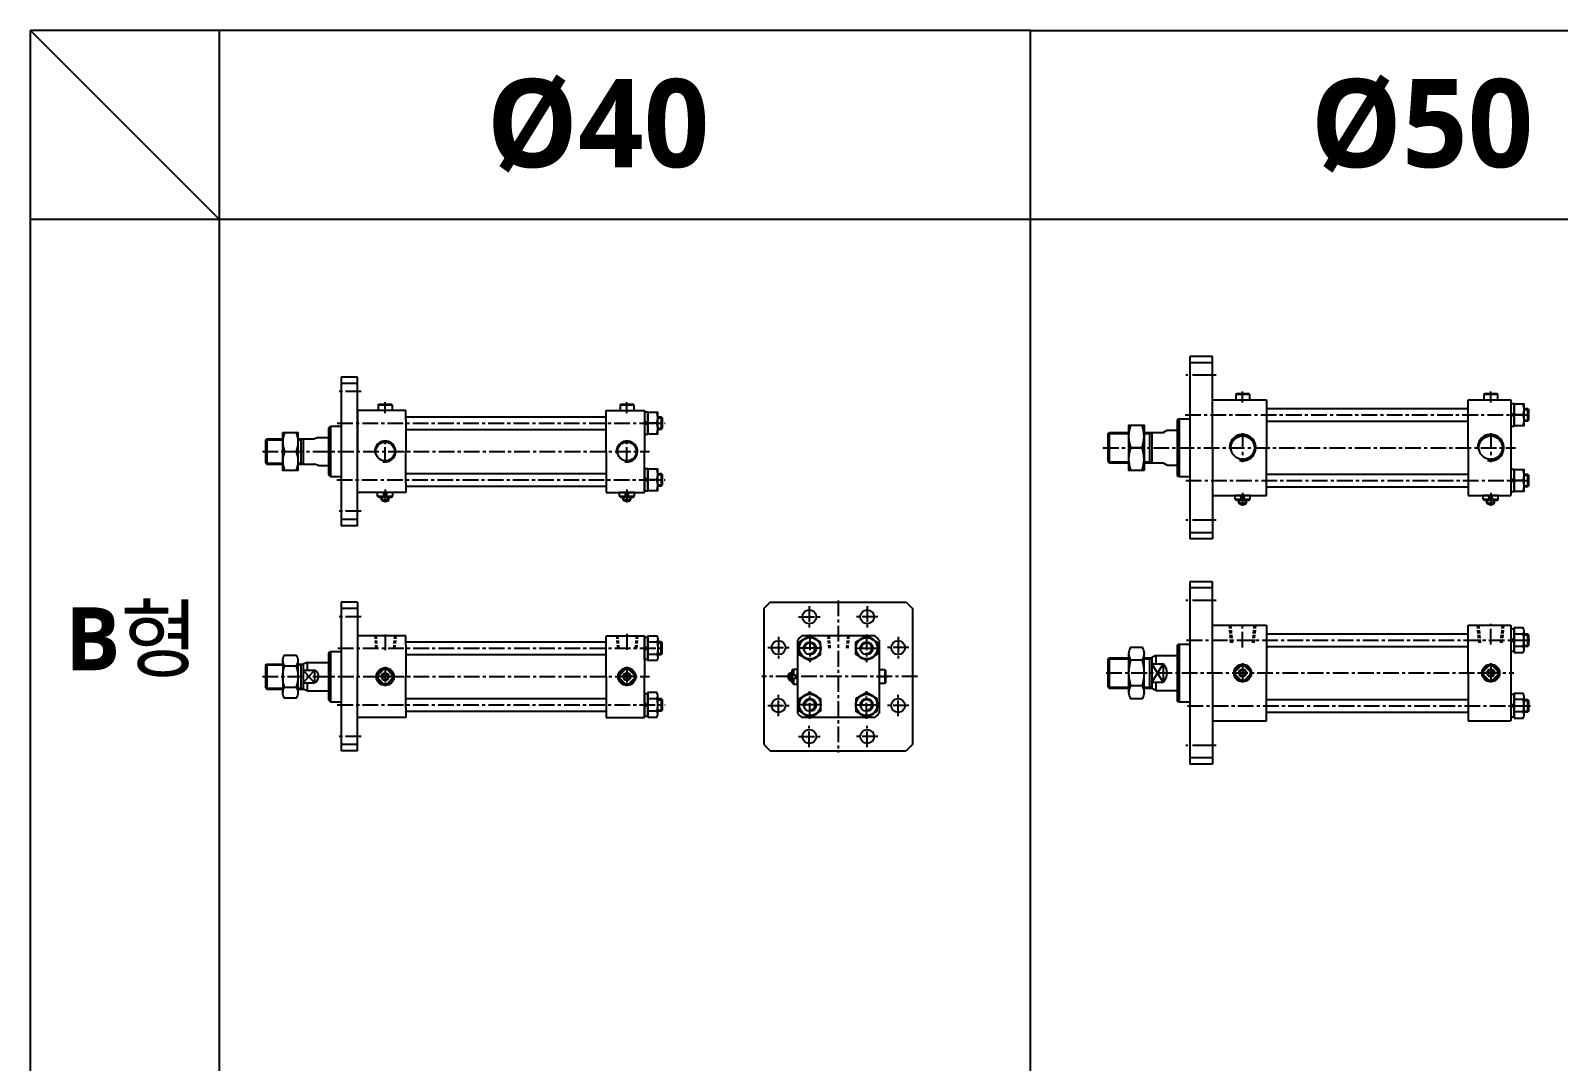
# Model space of a CAD drawing. Extents: x -819 to 29893, y -8942 to 9886.
# Drawn here: x 0 to 1213, y 3722 to 4541 of the extents above; entities that cross this region are included whole.
import ezdxf

# ---------------------------------------------------------------- set-up
doc = ezdxf.new("R2010")
doc.units = 0
doc.header["$LTSCALE"] = 10
doc.header["$MEASUREMENT"] = 0
for name, pattern in [('CENTER', [2, 1.25, -0.25, 0.25, -0.25]), ('CENTERX2', [4, 2.5, -0.5, 0.5, -0.5]), ('HIDDEN', [0.375, 0.25, -0.125])]:
    doc.linetypes.add(name, pattern=pattern)
doc.layers.get('0').update_dxf_attribs({"linetype": 'CONTINUOUS'})
for name, color, linetype in [('CEN', 1, 'CENTERX2'), ('CENTER', 1, 'CENTER'), ('ML', 7, 'CONTINUOUS'), ('THIN', 3, 'CONTINUOUS')]:
    doc.layers.add(name, color=color, linetype=linetype)
doc.styles.add('문자', font='romans.shx')

msp = doc.modelspace()

# ---------------------------------------------------------------- linework, layer by layer
for p, q in [((794, 4540.7), (0, 4540.7)), ((0, 2903.5), (0, 4540.7)), ((150, 4390.7), (0, 4540.7)), ((150, 2903.5), (150, 4540.7)), ((794, 2903.5), (794, 4540.7)), ((794, 4540.7), (5168.4, 4540.7)), ((794, 4390.7), (0, 4390.7)), ((1438, 4390.7), (794, 4390.7))]:
    msp.add_line(p, q)
at = {"layer": 'CEN', "color": 1, "linetype": 'CENTER', "ltscale": 1.5}
for p, q in [((941.5, 4267), (917.5, 4267)), ((941.5, 4152), (917.5, 4152)), ((941.5, 4088.1), (917.5, 4088.1)), ((941.5, 3973.1), (917.5, 3973.1))]:
    msp.add_line(p, q, dxfattribs=at)
at = {"layer": 'CEN', "color": 1, "linetype": 'CENTER'}
for p, q in [((262.6, 4254), (243.6, 4254)), ((262.6, 4159), (243.6, 4159)), ((618.4, 4083.7), (618.4, 4066.7)), ((664.4, 4083.7), (664.4, 4066.7)), ((262.6, 4075.2), (243.6, 4075.2)), ((609.9, 4075.2), (626.9, 4075.2)), ((672.9, 4075.2), (655.9, 4075.2)), ((593.9, 4059.2), (593.9, 4042.2)), ((688.9, 4059.2), (688.9, 4042.2)), ((585.4, 4050.7), (602.4, 4050.7)), ((697.4, 4050.7), (680.4, 4050.7)), ((585.4, 4004.7), (602.4, 4004.7)), ((593.9, 3996.2), (593.9, 4013.2)), ((697.4, 4004.7), (680.4, 4004.7)), ((688.9, 3996.2), (688.9, 4013.2)), ((262.6, 3980.2), (243.6, 3980.2)), ((609.9, 3980.2), (626.9, 3980.2)), ((618.4, 3971.7), (618.4, 3988.7)), ((672.9, 3980.2), (655.9, 3980.2)), ((664.4, 3971.7), (664.4, 3988.7))]:
    msp.add_line(p, q, dxfattribs=at)
at = {"layer": 'CENTER'}
for p, q in [((618.9, 4061.1), (618.9, 4039.3)), ((663.9, 4061.1), (663.9, 4039.3)), ((628.3, 4050.2), (609.5, 4050.2)), ((654.5, 4050.2), (673.3, 4050.2)), ((618.9, 3994.3), (618.9, 4016.1)), ((663.9, 3994.3), (663.9, 4016.1)), ((628.3, 4005.2), (609.5, 4005.2)), ((654.5, 4005.2), (673.3, 4005.2))]:
    msp.add_line(p, q, dxfattribs=at)
at = {"layer": 'ML'}
for p, q in [((920.5, 4282), (920.5, 4137)), ((938.5, 4282), (920.5, 4282)), ((938.5, 4277), (920.5, 4277)), ((938.5, 4209.5), (938.5, 4282)), ((246.6, 4265.5), (246.6, 4147.5)), ((259.6, 4265.5), (246.6, 4265.5)), ((259.6, 4260.5), (246.6, 4260.5)), ((259.6, 4147.5), (259.6, 4265.5)), ((938.5, 4247.5), (981.5, 4247.5)), ((957, 4252), (957.5, 4252.5)), ((957, 4252), (968, 4252)), ((957, 4247.5), (968, 4247.5)), ((957.5, 4252.5), (967.5, 4252.5)), ((968, 4252), (967.5, 4252.5)), ((981.5, 4247.5), (981.5, 4209.5)), ((1141.5, 4209.5), (1141.5, 4247.5)), ((1141.5, 4247.5), (1175.5, 4247.5)), ((1154, 4252), (1154.5, 4252.5)), ((1154, 4252), (1165, 4252)), ((1154, 4247.5), (1165, 4247.5)), ((1154.5, 4252.5), (1164.5, 4252.5)), ((1165, 4252), (1164.5, 4252.5)), ((1175.5, 4247.5), (1175.5, 4171.5)), ((298.1, 4239), (259.6, 4239)), ((259.6, 4239), (259.6, 4206.5)), ((276.1, 4243.5), (276.6, 4244)), ((276.1, 4243.5), (287.1, 4243.5)), ((276.6, 4244), (286.6, 4244)), ((287.1, 4243.5), (286.6, 4244)), ((298.1, 4231.5), (298.1, 4239)), ((457.1, 4206.5), (457.1, 4239)), ((457.1, 4239), (487.6, 4239)), ((468.1, 4243.5), (468.6, 4244)), ((468.1, 4243.5), (479.1, 4243.5)), ((468.6, 4244), (478.6, 4244)), ((479.1, 4243.5), (478.6, 4244)), ((487.6, 4239), (487.6, 4206.5)), ((1178, 4235), (1175.5, 4237.5)), ((1178, 4233.6), (1175.5, 4236.1)), ((1185.2, 4235.5), (1178, 4235.5)), ((1188.7, 4240.5), (1188.7, 4230.5)), ((236.6, 4225), (238.1, 4226.5)), ((236.6, 4225), (236.6, 4188)), ((238.1, 4226.5), (238.1, 4186.5)), ((298.1, 4231.5), (298.1, 4206.5)), ((490.1, 4228.5), (487.6, 4231)), ((490.1, 4227.1), (487.6, 4229.6)), ((497.4, 4229), (490.1, 4229)), ((500.8, 4234), (500.8, 4224)), ((899.5, 4221.5), (902.5, 4223.5)), ((911.5, 4232.5), (910.5, 4231.5)), ((910.5, 4231.5), (910.5, 4187.5)), ((911.5, 4232.5), (920.5, 4232.5)), ((912, 4232.5), (912, 4186.5)), ((187.6, 4216.5), (187.6, 4196.5)), ((214.6, 4216.5), (214.6, 4196.5)), ((216.6, 4216.5), (216.6, 4196.5)), ((228.6, 4217.7), (225.6, 4216.5)), ((855.5, 4220.5), (856.5, 4221.5)), ((855.5, 4220.5), (855.5, 4198.5)), ((856.5, 4221.5), (856.5, 4197.5)), ((888.5, 4221.5), (888.5, 4197.5)), ((890.5, 4221.5), (890.5, 4197.5)), ((890.5, 4221.5), (899.5, 4221.5)), ((200.3, 4206.5), (210.9, 4206.5)), ((298.1, 4181.5), (298.1, 4206.5)), ((457.1, 4206.5), (457.1, 4174)), ((487.6, 4174), (487.6, 4206.5)), ((855.5, 4198.5), (856.5, 4197.5)), ((882.6, 4209.5), (873.8, 4209.5)), ((938.5, 4209.5), (938.5, 4137)), ((981.5, 4171.5), (981.5, 4209.5)), ((1141.5, 4209.5), (1141.5, 4171.5)), ((228.6, 4195.3), (225.6, 4196.5)), ((236.6, 4188), (238.1, 4186.5)), ((490.1, 4183.5), (487.6, 4186)), ((500.8, 4189), (500.8, 4179)), ((899.5, 4197.5), (902.5, 4195.5)), ((911.5, 4186.5), (910.5, 4187.5)), ((911.5, 4186.5), (920.5, 4186.5)), ((1188.7, 4188.5), (1188.7, 4178.5)), ((298.1, 4174), (259.6, 4174)), ((287.6, 4174), (275.6, 4174)), ((275.6, 4171), (275.6, 4174)), ((280.4, 4170), (280.4, 4174)), ((282.8, 4170), (282.8, 4174)), ((287.6, 4171), (287.6, 4174)), ((298.1, 4181.5), (298.1, 4174)), ((457.1, 4174), (487.6, 4174)), ((479.6, 4174), (467.6, 4174)), ((467.6, 4171), (467.6, 4174)), ((472.4, 4170), (472.4, 4174)), ((474.8, 4170), (474.8, 4174)), ((479.6, 4171), (479.6, 4174)), ((490.1, 4182.1), (487.6, 4184.6)), ((497.4, 4184), (490.1, 4184)), ((1178, 4183), (1175.5, 4185.5)), ((1178, 4181.6), (1175.5, 4184.1)), ((1185.2, 4183.5), (1178, 4183.5)), ((275.6, 4171), (280.4, 4171)), ((276.6, 4170), (275.6, 4171)), ((286.6, 4170), (276.6, 4170)), ((278.6, 4168), (278.6, 4170)), ((278.6, 4168), (284.6, 4168)), ((279.6, 4167), (278.6, 4168)), ((283.6, 4167), (279.6, 4167)), ((282.8, 4171), (287.6, 4171)), ((283.6, 4167), (284.6, 4168)), ((284.6, 4168), (284.6, 4170)), ((286.6, 4170), (287.6, 4171)), ((467.6, 4171), (472.4, 4171)), ((468.6, 4170), (467.6, 4171)), ((478.6, 4170), (468.6, 4170)), ((470.6, 4168), (470.6, 4170)), ((470.6, 4168), (476.6, 4168)), ((471.6, 4167), (470.6, 4168)), ((475.6, 4167), (471.6, 4167)), ((474.8, 4171), (479.6, 4171)), ((475.6, 4167), (476.6, 4168)), ((476.6, 4168), (476.6, 4170)), ((478.6, 4170), (479.6, 4171)), ((938.5, 4171.5), (981.5, 4171.5)), ((968.5, 4171.5), (956.5, 4171.5)), ((956.5, 4168.5), (956.5, 4171.5)), ((956.5, 4168.5), (961.3, 4168.5)), ((957.5, 4167.5), (956.5, 4168.5)), ((967.5, 4167.5), (957.5, 4167.5)), ((959.5, 4165.5), (959.5, 4167.5)), ((959.5, 4165.5), (965.5, 4165.5)), ((960.5, 4164.5), (959.5, 4165.5)), ((964.5, 4164.5), (960.5, 4164.5)), ((961.3, 4167.5), (961.3, 4171.5)), ((963.7, 4167.5), (963.7, 4171.5)), ((963.7, 4168.5), (968.5, 4168.5)), ((964.5, 4164.5), (965.5, 4165.5)), ((965.5, 4165.5), (965.5, 4167.5)), ((967.5, 4167.5), (968.5, 4168.5)), ((968.5, 4168.5), (968.5, 4171.5)), ((1141.5, 4171.5), (1175.5, 4171.5)), ((1165.5, 4171.5), (1153.5, 4171.5)), ((1153.5, 4168.5), (1153.5, 4171.5)), ((1153.5, 4168.5), (1158.3, 4168.5)), ((1154.5, 4167.5), (1153.5, 4168.5)), ((1164.5, 4167.5), (1154.5, 4167.5)), ((1156.5, 4165.5), (1156.5, 4167.5)), ((1156.5, 4165.5), (1162.5, 4165.5)), ((1157.5, 4164.5), (1156.5, 4165.5)), ((1161.5, 4164.5), (1157.5, 4164.5)), ((1158.3, 4167.5), (1158.3, 4171.5)), ((1160.7, 4167.5), (1160.7, 4171.5)), ((1160.7, 4168.5), (1165.5, 4168.5)), ((1161.5, 4164.5), (1162.5, 4165.5)), ((1162.5, 4165.5), (1162.5, 4167.5)), ((1164.5, 4167.5), (1165.5, 4168.5)), ((1165.5, 4168.5), (1165.5, 4171.5)), ((259.6, 4152.5), (246.6, 4152.5)), ((259.6, 4147.5), (246.6, 4147.5)), ((938.5, 4142), (920.5, 4142)), ((938.5, 4137), (920.5, 4137)), ((920.5, 4103.1), (920.5, 3958.1)), ((938.5, 4103.1), (920.5, 4103.1)), ((938.5, 4030.6), (938.5, 4103.1)), ((938.5, 4098.1), (920.5, 4098.1)), ((246.6, 4086.7), (246.6, 3968.7)), ((259.6, 4086.7), (246.6, 4086.7)), ((259.6, 4081.7), (246.6, 4081.7)), ((259.6, 4086.7), (259.6, 4027.7)), ((587.4, 4086.7), (582.4, 4081.7)), ((582.4, 4081.7), (582.4, 3973.7)), ((587.4, 4086.7), (695.4, 4086.7)), ((695.4, 4086.7), (700.4, 4081.7)), ((700.4, 4081.7), (700.4, 3973.7)), ((938.5, 4068.6), (981.5, 4068.6)), ((981.5, 4068.6), (981.5, 4030.6)), ((1141.5, 4030.6), (1141.5, 4068.6)), ((1141.5, 4068.6), (1175.5, 4068.6)), ((1175.5, 4068.6), (1175.5, 3992.6)), ((298.1, 4060.2), (259.6, 4060.2)), ((298.1, 4052.7), (298.1, 4060.2)), ((298.1, 4052.7), (298.1, 4027.7)), ((457.1, 4060.2), (487.6, 4060.2)), ((457.1, 4027.7), (457.1, 4060.2)), ((487.6, 4060.2), (487.6, 4027.7)), ((497.4, 4055.1), (490.1, 4055.1)), ((498.1, 4057.6), (498.1, 4042.9)), ((500.8, 4045.2), (500.8, 4055.2)), ((608.9, 4056.6), (608.9, 3998.8)), ((670.3, 4060.2), (612.5, 4060.2)), ((673.9, 4056.6), (673.9, 3998.8)), ((911.5, 4053.6), (910.5, 4052.6)), ((910.5, 4052.6), (910.5, 4008.6)), ((911.5, 4053.6), (920.5, 4053.6)), ((912, 4053.6), (912, 4007.6)), ((1178, 4056), (1175.5, 4058.5)), ((1178, 4054.6), (1175.5, 4057.1)), ((1185.2, 4061.5), (1178, 4061.5)), ((1186, 4049.2), (1186, 4063.9)), ((1188.7, 4061.6), (1188.7, 4051.6)), ((200.3, 4040.5), (200.3, 4015)), ((212.3, 4040.5), (212.3, 4015)), ((236.6, 4046.2), (238.1, 4047.7)), ((236.6, 4046.2), (236.6, 4009.2)), ((238.1, 4047.7), (238.1, 4007.7)), ((490.1, 4052.2), (487.6, 4049.7)), ((490.1, 4050.8), (487.6, 4048.3)), ((497.4, 4045.3), (490.1, 4045.3)), ((855.5, 4041.6), (856.5, 4042.6)), ((855.5, 4041.6), (855.5, 4019.6)), ((856.5, 4042.6), (856.5, 4018.6)), ((872.2, 4015.2), (872.2, 4046)), ((882.6, 4040.8), (873.8, 4040.8)), ((884.2, 4015.2), (884.2, 4046)), ((888.5, 4042.6), (888.5, 4018.6)), ((893.5, 4044.6), (890.5, 4042.8)), ((890.5, 4042.8), (890.5, 4018.3)), ((893.5, 4044.6), (893.5, 4037.8)), ((1185.2, 4051.7), (1178, 4051.7)), ((187.6, 4037.7), (187.6, 4017.7)), ((201.6, 4036.2), (211, 4036.2)), ((214.6, 4037.7), (214.6, 4017.7)), ((219.6, 4038.9), (216.6, 4037.7)), ((216.6, 4037.7), (216.6, 4017.7)), ((216.6, 4032.8), (225.9, 4032.8)), ((219.6, 4038.9), (219.6, 4032.8)), ((225.6, 4032.8), (225.6, 4022.7)), ((280.4, 4033.6), (275.8, 4028.9)), ((282.8, 4033.6), (287.5, 4028.9)), ((472.4, 4033.6), (467.8, 4028.9)), ((474.8, 4033.6), (479.5, 4028.9)), ((601.9, 4029.7), (602.9, 4030.7)), ((601.9, 4025.7), (601.9, 4029.7)), ((602.9, 4030.7), (604.9, 4030.7)), ((602.9, 4030.7), (602.9, 4024.7)), ((604.9, 4032.7), (605.9, 4033.7)), ((604.9, 4022.7), (604.9, 4032.7)), ((604.9, 4028.9), (608.9, 4028.9)), ((605.9, 4033.7), (608.9, 4033.7)), ((605.9, 4033.7), (605.9, 4028.9)), ((608.9, 4021.7), (608.9, 4033.7)), ((678.4, 4033.2), (678.4, 4022.2)), ((678.4, 4033.2), (678.9, 4032.7)), ((678.9, 4032.7), (678.9, 4022.7)), ((890.5, 4037.8), (899.5, 4037.8)), ((899.5, 4037.8), (899.5, 4023.4)), ((938.5, 4030.6), (938.5, 3958.1)), ((961.3, 4036.5), (956.6, 4031.8)), ((956.6, 4029.4), (961.3, 4024.7)), ((963.7, 4036.5), (968.4, 4031.8)), ((968.4, 4029.4), (963.7, 4024.7)), ((981.5, 3992.6), (981.5, 4030.6)), ((1141.5, 4030.6), (1141.5, 3992.6)), ((1158.3, 4036.5), (1153.6, 4031.8)), ((1153.6, 4029.4), (1158.3, 4024.7)), ((1160.7, 4036.5), (1165.4, 4031.8)), ((1165.4, 4029.4), (1160.7, 4024.7)), ((201.6, 4019.2), (211, 4019.2)), ((216.6, 4022.7), (225.6, 4022.7)), ((219.6, 4016.5), (216.6, 4017.7)), ((219.6, 4022.7), (219.6, 4016.5)), ((259.6, 3968.7), (259.6, 4027.7)), ((275.8, 4026.5), (280.4, 4021.8)), ((287.5, 4026.5), (282.8, 4021.8)), ((298.1, 4002.7), (298.1, 4027.7)), ((457.1, 4027.7), (457.1, 3995.2)), ((467.8, 4026.5), (472.4, 4021.8)), ((479.5, 4026.5), (474.8, 4021.8)), ((487.6, 3995.2), (487.6, 4027.7)), ((601.9, 4025.7), (602.9, 4024.7)), ((602.9, 4024.7), (604.9, 4024.7)), ((604.9, 4026.5), (608.9, 4026.5)), ((604.9, 4022.7), (605.9, 4021.7)), ((605.9, 4026.5), (605.9, 4021.7)), ((605.9, 4021.7), (608.9, 4021.7)), ((678.4, 4022.2), (678.9, 4022.7)), ((855.5, 4019.6), (856.5, 4018.6)), ((882.6, 4020.3), (873.8, 4020.3)), ((890.5, 4023.4), (899.5, 4023.4)), ((893.5, 4016.6), (890.5, 4018.3)), ((893.5, 4023.4), (893.5, 4016.6)), ((236.6, 4009.2), (238.1, 4007.7)), ((490.1, 4004.7), (487.6, 4007.2)), ((490.1, 4003.3), (487.6, 4005.8)), ((497.4, 4010.1), (490.1, 4010.1)), ((498.1, 3997.9), (498.1, 4012.6)), ((500.8, 4010.2), (500.8, 4000.2)), ((911.5, 4007.6), (910.5, 4008.6)), ((911.5, 4007.6), (920.5, 4007.6)), ((1178, 4004), (1175.5, 4006.5)), ((1178, 4002.6), (1175.5, 4005.1)), ((1185.2, 4009.5), (1178, 4009.5)), ((1186, 3997.2), (1186, 4011.9)), ((1188.7, 4009.6), (1188.7, 3999.6)), ((298.1, 3995.2), (259.6, 3995.2)), ((298.1, 4002.7), (298.1, 3995.2)), ((457.1, 3995.2), (487.6, 3995.2)), ((497.4, 4000.3), (490.1, 4000.3)), ((670.3, 3995.2), (612.5, 3995.2)), ((938.5, 3992.6), (981.5, 3992.6)), ((1141.5, 3992.6), (1175.5, 3992.6)), ((1185.2, 3999.7), (1178, 3999.7)), ((259.6, 3973.7), (246.6, 3973.7)), ((259.6, 3968.7), (246.6, 3968.7)), ((582.4, 3973.7), (587.4, 3968.7)), ((587.4, 3968.7), (695.4, 3968.7)), ((700.4, 3973.7), (695.4, 3968.7)), ((938.5, 3963.1), (920.5, 3963.1)), ((938.5, 3958.1), (920.5, 3958.1))]:
    msp.add_line(p, q, dxfattribs=at)
at = {"layer": 'ML', "color": 7, "linetype": 'Continuous'}
for p, q in [((957, 4252), (957, 4247.5)), ((968, 4252), (968, 4247.5)), ((1154, 4252), (1154, 4247.5)), ((1165, 4252), (1165, 4247.5)), ((276.1, 4243.5), (276.1, 4239)), ((287.1, 4243.5), (287.1, 4239)), ((468.1, 4243.5), (468.1, 4239)), ((479.1, 4243.5), (479.1, 4239)), ((981.5, 4240.5), (1141.5, 4240.5)), ((238.1, 4226.5), (246.6, 4226.5)), ((298.1, 4234), (457.1, 4234)), ((298.1, 4224), (457.1, 4224)), ((902.5, 4223.5), (910.5, 4223.5)), ((981.5, 4230.5), (1141.5, 4230.5)), ((186.6, 4215.5), (187.6, 4216.5)), ((186.6, 4215.5), (186.6, 4197.5)), ((187.6, 4216.5), (200.3, 4216.5)), ((212.3, 4216.5), (216.6, 4216.5)), ((216.6, 4216.5), (225.6, 4216.5)), ((228.6, 4217.7), (236.6, 4217.7)), ((856.5, 4221.5), (872.2, 4221.5)), ((884.2, 4221.5), (890.5, 4221.5)), ((186.6, 4197.5), (187.6, 4196.5)), ((187.6, 4196.5), (200.3, 4196.5)), ((212.3, 4196.5), (216.6, 4196.5)), ((216.6, 4196.5), (225.6, 4196.5)), ((228.6, 4195.3), (236.6, 4195.3)), ((238.1, 4186.5), (246.6, 4186.5)), ((298.1, 4189), (457.1, 4189)), ((856.5, 4197.5), (872.2, 4197.5)), ((884.2, 4197.5), (890.5, 4197.5)), ((890.5, 4197.5), (899.5, 4197.5)), ((902.5, 4195.5), (910.5, 4195.5)), ((981.5, 4188.5), (1141.5, 4188.5)), ((298.1, 4179), (457.1, 4179)), ((981.5, 4178.5), (1141.5, 4178.5)), ((298.1, 4055.2), (457.1, 4055.2)), ((981.5, 4061.6), (1141.5, 4061.6)), ((238.1, 4047.7), (246.6, 4047.7)), ((298.1, 4045.2), (457.1, 4045.2)), ((856.5, 4042.6), (872.2, 4042.6)), ((884.2, 4042.6), (890.5, 4042.6)), ((893.5, 4044.6), (910.5, 4044.6)), ((981.5, 4051.6), (1141.5, 4051.6)), ((186.6, 4036.7), (187.6, 4037.7)), ((186.6, 4036.7), (186.6, 4018.7)), ((187.6, 4037.7), (200.3, 4037.7)), ((212.3, 4037.7), (216.6, 4037.7)), ((219.6, 4038.9), (236.6, 4038.9)), ((678.4, 4033.2), (673.9, 4033.2)), ((186.6, 4018.7), (187.6, 4017.7)), ((187.6, 4017.7), (200.3, 4017.7)), ((212.3, 4017.7), (216.6, 4017.7)), ((219.6, 4016.5), (236.6, 4016.5)), ((678.4, 4022.2), (673.9, 4022.2)), ((856.5, 4018.6), (872.2, 4018.6)), ((884.2, 4018.6), (890.5, 4018.6)), ((893.5, 4016.6), (910.5, 4016.6)), ((238.1, 4007.7), (246.6, 4007.7)), ((298.1, 4010.2), (457.1, 4010.2)), ((981.5, 4009.6), (1141.5, 4009.6)), ((298.1, 4000.2), (457.1, 4000.2)), ((981.5, 3999.6), (1141.5, 3999.6))]:
    msp.add_line(p, q, dxfattribs=at)
at = {"layer": 'ML', "color": 1, "linetype": 'CENTER'}
for p, q in [((962.5, 4245.5), (962.5, 4254.2)), ((1159.5, 4245.5), (1159.5, 4254.2)), ((281.6, 4237), (281.6, 4245.7)), ((473.6, 4237), (473.6, 4245.7)), ((916.9, 4235.5), (1191.1, 4235.5)), ((243.5, 4229), (504, 4229)), ((281.6, 4197.4), (281.6, 4215.7)), ((473.6, 4197.4), (473.6, 4215.7)), ((962.5, 4221.1), (962.5, 4198)), ((1159.5, 4221.1), (1159.5, 4198)), ((184.1, 4206.5), (491.6, 4206.5)), ((851.6, 4209.5), (1179.1, 4209.5)), ((243.1, 4184), (504, 4184)), ((281.6, 4176.2), (281.6, 4165.9)), ((473.6, 4176.2), (473.6, 4165.9)), ((917.4, 4183.5), (1191.9, 4183.5)), ((962.5, 4173.7), (962.5, 4163.4)), ((1159.5, 4173.7), (1159.5, 4163.4)), ((641.4, 4088.1), (641.4, 3967.4)), ((962.5, 4050.8), (962.5, 4069.5)), ((1159.5, 4053.2), (1159.5, 4069.5)), ((281.6, 4061.1), (281.6, 4048.6)), ((473.6, 4061.6), (473.6, 4048.1)), ((918, 4056.6), (1191.1, 4056.6)), ((243.9, 4050.2), (504, 4050.2)), ((281.6, 4035.4), (281.6, 4020)), ((473.6, 4035.4), (473.6, 4020)), ((854.1, 4030.6), (1177.9, 4030.6)), ((962.5, 4038.3), (962.5, 4022.9)), ((1167.2, 4030.6), (1151.8, 4030.6)), ((1159.5, 4038.3), (1159.5, 4022.9)), ((184.1, 4027.7), (491.6, 4027.7)), ((289.3, 4027.7), (273.9, 4027.7)), ((481.3, 4027.7), (465.9, 4027.7)), ((704.3, 4027.7), (580.7, 4027.7)), ((671.9, 4027.7), (680.6, 4027.7)), ((243.6, 4005.2), (504, 4005.2)), ((918.7, 4004.6), (1191.9, 4004.6))]:
    msp.add_line(p, q, dxfattribs=at)
at = {"layer": 'ML', "color": 2, "linetype": 'Continuous'}
for p, q in [((186.9, 4215.8), (200.3, 4215.8)), ((212.3, 4215.8), (214.6, 4215.8)), ((855.7, 4220.8), (872.2, 4220.8)), ((884.2, 4220.8), (888.5, 4220.8)), ((855.7, 4198.3), (872.2, 4198.3)), ((884.2, 4198.3), (888.5, 4198.3)), ((186.9, 4197.3), (200.3, 4197.3)), ((212.3, 4197.3), (214.6, 4197.3)), ((855.7, 4041.8), (872.2, 4041.8)), ((884.2, 4041.8), (888.5, 4041.8)), ((186.9, 4037), (200.3, 4037)), ((212.3, 4037), (214.6, 4037)), ((186.9, 4018.5), (200.3, 4018.5)), ((212.3, 4018.5), (214.6, 4018.5)), ((855.7, 4019.3), (872.2, 4019.3)), ((884.2, 4019.3), (888.5, 4019.3))]:
    msp.add_line(p, q, dxfattribs=at)
at = {"layer": 'ML', "color": 2}
for p, q in [((214.6, 4215.8), (215.9, 4216.5)), ((888.5, 4220.8), (889.8, 4221.5)), ((888.5, 4198.3), (889.8, 4197.5)), ((214.6, 4197.3), (215.9, 4196.5)), ((279.1, 4167.5), (279.1, 4170)), ((284.1, 4167.5), (284.1, 4170)), ((471.1, 4167.5), (471.1, 4170)), ((476.1, 4167.5), (476.1, 4170)), ((960, 4165), (960, 4167.5)), ((965, 4165), (965, 4167.5)), ((1157, 4165), (1157, 4167.5)), ((1162, 4165), (1162, 4167.5)), ((888.5, 4041.8), (889.8, 4042.6)), ((214.6, 4037), (215.9, 4037.7)), ((225.6, 4032.8), (216.6, 4022.7)), ((225.6, 4022.7), (216.6, 4032.8)), ((602.4, 4030.2), (604.9, 4030.2)), ((899.5, 4037.8), (890.5, 4023.4)), ((899.5, 4023.4), (890.5, 4037.8)), ((214.6, 4018.5), (215.9, 4017.7)), ((602.4, 4025.2), (604.9, 4025.2)), ((888.5, 4019.3), (889.8, 4018.6))]:
    msp.add_line(p, q, dxfattribs=at)
at = {"layer": 'ML', "color": 6, "linetype": 'HIDDEN'}
for p, q in [((953.2, 4054.6), (952, 4068.6)), ((954.4, 4054.6), (953.2, 4068.6)), ((970.6, 4054.6), (971.8, 4068.6)), ((971.7, 4054.6), (973, 4068.6)), ((1150.2, 4054.6), (1149, 4068.6)), ((1151.4, 4054.6), (1150.2, 4068.6)), ((1167.6, 4054.6), (1168.8, 4068.6)), ((1168.7, 4054.6), (1170, 4068.6)), ((273.3, 4060.2), (274.2, 4050.2)), ((274.2, 4060.2), (275, 4050.2)), ((289.1, 4060.2), (288.2, 4050.2)), ((290, 4060.2), (289.1, 4050.2)), ((465.3, 4060.2), (466.2, 4050.2)), ((466.2, 4060.2), (467, 4050.2)), ((481.1, 4060.2), (480.2, 4050.2)), ((482, 4060.2), (481.1, 4050.2)), ((633.1, 4060.2), (633.9, 4050.2)), ((633.9, 4060.2), (634.8, 4050.2)), ((648.9, 4060.2), (648, 4050.2)), ((649.7, 4060.2), (648.9, 4050.2))]:
    msp.add_line(p, q, dxfattribs=at)
at = {"layer": 'ML'}
for points in [[(487.6, 4237.8), (487.6, 4220.2), (490.1, 4220.2), (490.1, 4237.8), (487.6, 4237.8)], [(1175.5, 4244.3), (1175.5, 4226.7), (1178, 4226.7), (1178, 4244.3), (1175.5, 4244.3)], [(1186, 4240.5), (1188.7, 4240.5), (1189.5, 4239.7), (1189.5, 4231.3), (1188.7, 4230.5), (1186, 4230.5)], [(498.1, 4234), (500.8, 4234), (501.6, 4233.2), (501.6, 4224.9), (500.8, 4224), (498.1, 4224)], [(487.6, 4192.8), (487.6, 4175.2), (490.1, 4175.2), (490.1, 4192.8), (487.6, 4192.8)], [(498.1, 4189), (500.8, 4189), (501.6, 4188.2), (501.6, 4179.9), (500.8, 4179), (498.1, 4179)], [(1175.5, 4192.3), (1175.5, 4174.7), (1178, 4174.7), (1178, 4192.3), (1175.5, 4192.3)], [(1186, 4188.5), (1188.7, 4188.5), (1189.5, 4187.7), (1189.5, 4179.3), (1188.7, 4178.5), (1186, 4178.5)], [(1175.5, 4065.4), (1175.5, 4047.8), (1178, 4047.8), (1178, 4065.4), (1175.5, 4065.4)], [(487.6, 4041.4), (487.6, 4059), (490.1, 4059), (490.1, 4041.4), (487.6, 4041.4)], [(498.1, 4045.2), (500.8, 4045.2), (501.6, 4046), (501.6, 4054.4), (500.8, 4055.2), (498.1, 4055.2)], [(610.4, 4055.1), (610.4, 4045.3), (618.9, 4040.4), (627.4, 4045.3), (627.4, 4055.1), (618.9, 4060), (610.4, 4055.1)], [(672.4, 4055.1), (672.4, 4045.3), (663.9, 4040.4), (655.4, 4045.3), (655.4, 4055.1), (663.9, 4060), (672.4, 4055.1)], [(1186, 4061.6), (1188.7, 4061.6), (1189.5, 4060.8), (1189.5, 4052.4), (1188.7, 4051.6), (1186, 4051.6)], [(487.6, 4014), (487.6, 3996.4), (490.1, 3996.4), (490.1, 4014), (487.6, 4014)], [(498.1, 4010.2), (500.8, 4010.2), (501.6, 4009.4), (501.6, 4001), (500.8, 4000.2), (498.1, 4000.2)], [(610.4, 4000.3), (610.4, 4010.1), (618.9, 4015), (627.4, 4010.1), (627.4, 4000.3), (618.9, 3995.4), (610.4, 4000.3)], [(672.4, 4000.3), (672.4, 4010.1), (663.9, 4015), (655.4, 4010.1), (655.4, 4000.3), (663.9, 3995.4), (672.4, 4000.3)], [(1175.5, 4013.4), (1175.5, 3995.8), (1178, 3995.8), (1178, 4013.4), (1175.5, 4013.4)], [(1186, 4009.6), (1188.7, 4009.6), (1189.5, 4008.8), (1189.5, 4000.4), (1188.7, 3999.6), (1186, 3999.6)]]:
    msp.add_lwpolyline(points, dxfattribs=at)
for points in [[(490.1, 4220.5), (498.1, 4220.5), (498.1, 4237.5), (490.1, 4237.5)], [(1178, 4227), (1186, 4227), (1186, 4244), (1178, 4244)], [(884.2, 4191.5), (872.2, 4191.5), (872.2, 4227.5), (884.2, 4227.5)], [(200.3, 4221.5), (212.3, 4221.5), (212.3, 4191.5), (200.3, 4191.5)], [(490.1, 4175.5), (498.1, 4175.5), (498.1, 4192.5), (490.1, 4192.5)], [(1178, 4175), (1186, 4175), (1186, 4192), (1178, 4192)]]:
    msp.add_lwpolyline(points, close=True, dxfattribs=at)
for points in [[(497.4, 4220.5, 0.178633), (497.4, 4229, 0.178633), (497.4, 4237.5)], [(1185.2, 4227, 0.178633), (1185.2, 4235.5, 0.178633), (1185.2, 4244)], [(873.8, 4191.5, -0.178633), (873.8, 4209.5, -0.178633), (873.8, 4227.5)], [(882.6, 4191.5, 0.178633), (882.6, 4209.5, 0.178633), (882.6, 4227.5)], [(201.6, 4221.5, 0.178633), (201.6, 4206.5, 0.178633), (201.6, 4191.5)], [(210.9, 4221.5, -0.178633), (210.9, 4206.5, -0.178633), (210.9, 4191.5)], [(497.4, 4175.5, 0.178633), (497.4, 4184, 0.178633), (497.4, 4192.5)], [(1185.2, 4175, 0.178633), (1185.2, 4183.5, 0.178633), (1185.2, 4192)], [(1178, 4046.8), (1185.2, 4046.8, 0.309401), (1185.2, 4051.7, 0.154701), (1185.2, 4061.5, 0.309401), (1185.2, 4066.4), (1178, 4066.4), (1178, 4046.8)], [(490.1, 4060), (497.4, 4060, -0.309401), (497.4, 4055.1, -0.154701), (497.4, 4045.3, -0.309401), (497.4, 4040.4), (490.1, 4040.4), (490.1, 4060)], [(201.6, 4036.2, -0.309401), (201.6, 4044.7), (211, 4044.7, -0.309401), (211, 4036.2, -0.154701), (211, 4019.2, -0.309401), (211, 4010.7), (201.6, 4010.7, -0.309401), (201.6, 4019.2, -0.154701), (201.6, 4036.2)], [(882.6, 4020.3, -0.309401), (882.6, 4010.1), (873.8, 4010.1, -0.309401), (873.8, 4020.3, -0.154701), (873.8, 4040.8, -0.309401), (873.8, 4051.1), (882.6, 4051.1, -0.309401), (882.6, 4040.8, -0.154701), (882.6, 4020.3, 0.178633)], [(490.1, 3995.4), (497.4, 3995.4, 0.309401), (497.4, 4000.3, 0.154701), (497.4, 4010.1, 0.309401), (497.4, 4015), (490.1, 4015), (490.1, 3995.4)], [(1178, 3994.8), (1185.2, 3994.8, 0.309401), (1185.2, 3999.7, 0.154701), (1185.2, 4009.5, 0.309401), (1185.2, 4014.4), (1178, 4014.4), (1178, 3994.8)]]:
    msp.add_lwpolyline(points, format="xyb", dxfattribs=at)
for centre, radius in [((281.6, 4206.5), 7.48), ((473.6, 4206.5), 7.48), ((962.5, 4209.5), 9.32), ((1159.5, 4209.5), 9.32), ((618.4, 4075.2), 5.5), ((664.4, 4075.2), 5.5), ((593.9, 4050.7), 5.5), ((618.9, 4050.2), 8.5), ((618.9, 4050.2), 5), ((663.9, 4050.2), 8.5), ((663.9, 4050.2), 5), ((688.9, 4050.7), 5.5), ((281.6, 4027.7), 7), ((281.6, 4027.7), 6), ((281.6, 4027.7), 3), ((473.6, 4027.7), 7), ((473.6, 4027.7), 6), ((473.6, 4027.7), 3), ((962.5, 4030.6), 7), ((962.5, 4030.6), 6), ((962.5, 4030.6), 3), ((1159.5, 4030.6), 7), ((1159.5, 4030.6), 6), ((1159.5, 4030.6), 3), ((593.9, 4004.7), 5.5), ((618.9, 4005.2), 8.5), ((618.9, 4005.2), 5), ((663.9, 4005.2), 8.5), ((663.9, 4005.2), 5), ((688.9, 4004.7), 5.5), ((618.4, 3980.2), 5.5), ((664.4, 3980.2), 5.5)]:
    msp.add_circle(centre, radius, dxfattribs=at)
at = {"layer": 'ML', "color": 2}
for centre in [(281.6, 4027.7), (473.6, 4027.7), (962.5, 4030.6), (1159.5, 4030.6)]:
    msp.add_circle(centre, 2.5, dxfattribs=at)
for centre, radius, start, end in [((281.6, 4206.5), 8.33, 257.7757, 190.5803), ((473.6, 4206.5), 8.33, 257.7757, 190.5803), ((962.5, 4209.5), 10.5, 255.8665, 186.9898), ((1159.5, 4209.5), 10.5, 255.8665, 186.9898), ((618.9, 4050.2), 4.19, 259.1333, 190.7369), ((663.9, 4050.2), 4.19, 256.0782, 189.9609), ((281.6, 4027.7), 6.5, 262.191, 185.6433), ((473.6, 4027.7), 6.5, 262.191, 185.6433), ((962.5, 4030.6), 6.5, 262.191, 185.6433), ((1159.5, 4030.6), 6.5, 262.191, 185.6433), ((618.9, 4005.2), 4.19, 259.5017, 192.7138), ((663.9, 4005.2), 4.19, 256.8489, 192.1583)]:
    msp.add_arc(centre, radius, start, end, dxfattribs=at)
at = {"layer": 'ML'}
for centre, radius, start, end in [((641.4, 4027.7), 43.5, 131.6579, 138.3421), ((618.9, 4050.2), 8.8, 164.9963, 195.0037), ((618.9, 4050.2), 8.8, 104.9963, 135.0037), ((618.9, 4050.2), 8.8, 44.9963, 75.0037), ((618.9, 4050.2), 8.8, 344.9963, 15.0037), ((663.9, 4050.2), 8.8, 164.9963, 195.0037), ((663.9, 4050.2), 8.8, 104.9963, 135.0037), ((663.9, 4050.2), 8.8, 44.9963, 75.0037), ((641.4, 4027.7), 43.5, 41.6579, 48.3421), ((663.9, 4050.2), 8.8, 344.9963, 15.0037), ((618.9, 4050.2), 8.8, 224.9963, 255.0037), ((618.9, 4050.2), 8.8, 284.9963, 315.0037), ((663.9, 4050.2), 8.8, 224.9963, 255.0037), ((663.9, 4050.2), 8.8, 284.9963, 315.0037), ((222.8, 4027.8), 5.89, 299.364, 57.3312), ((892.3, 4030.6), 10.2, 314.8229, 45.1771), ((618.9, 4005.2), 8.8, 164.9963, 195.0037), ((618.9, 4005.2), 8.8, 104.9963, 135.0037), ((618.9, 4005.2), 8.8, 44.9963, 75.0037), ((618.9, 4005.2), 8.8, 344.9963, 15.0037), ((663.9, 4005.2), 8.8, 164.9963, 195.0037), ((663.9, 4005.2), 8.8, 104.9963, 135.0037), ((663.9, 4005.2), 8.8, 44.9963, 75.0037), ((663.9, 4005.2), 8.8, 344.9963, 15.0037), ((641.4, 4027.7), 43.5, 221.6579, 228.3421), ((618.9, 4005.2), 8.8, 224.9963, 255.0037), ((618.9, 4005.2), 8.8, 284.9963, 315.0037), ((663.9, 4005.2), 8.8, 224.9963, 255.0037), ((663.9, 4005.2), 8.8, 284.9963, 315.0037), ((641.4, 4027.7), 43.5, 311.6579, 318.3421)]:
    msp.add_arc(centre, radius, start, end, dxfattribs=at)
at = {"layer": 'THIN', "color": 2}
for p, q in [((1186, 4239.7), (1189.5, 4239.7)), ((498.1, 4233.2), (501.6, 4233.2)), ((498.1, 4224.9), (501.6, 4224.9)), ((1186, 4231.3), (1189.5, 4231.3)), ((498.1, 4188.2), (501.6, 4188.2)), ((1186, 4187.7), (1189.5, 4187.7)), ((498.1, 4179.9), (501.6, 4179.9)), ((1186, 4179.3), (1189.5, 4179.3)), ((498.1, 4054.4), (501.6, 4054.4)), ((1186, 4060.8), (1189.5, 4060.8)), ((1186, 4052.4), (1189.5, 4052.4)), ((498.1, 4046), (501.6, 4046)), ((498.1, 4009.4), (501.6, 4009.4)), ((1186, 4008.8), (1189.5, 4008.8)), ((498.1, 4001), (501.6, 4001)), ((1186, 4000.4), (1189.5, 4000.4))]:
    msp.add_line(p, q, dxfattribs=at)

# ---------------------------------------------------------------- texts
at = {"attachment_point": 1, "style": '문자'}
for s, width, gutter_width, insert, char_height in [('{\\fMalgun Gothic|b1|i0|c129|p50;%%C40}', 124.533, 16, (362.2, 4502.2), 70), ('{\\fMalgun Gothic|b1|i0|c129|p50;%%C50}', 124.533, 16, (1016.5, 4502.2), 70), ('{\\fMalgun Gothic|b1|i0|c129|p50;B형}', 655.383, 160, (27.5, 4082.8), 50)]:
    msp.add_mtext_dynamic_manual_height_columns(s, width=width, gutter_width=gutter_width, heights=[0], dxfattribs=dict(at, insert=insert, char_height=char_height))

doc.saveas('drawing.dxf')
